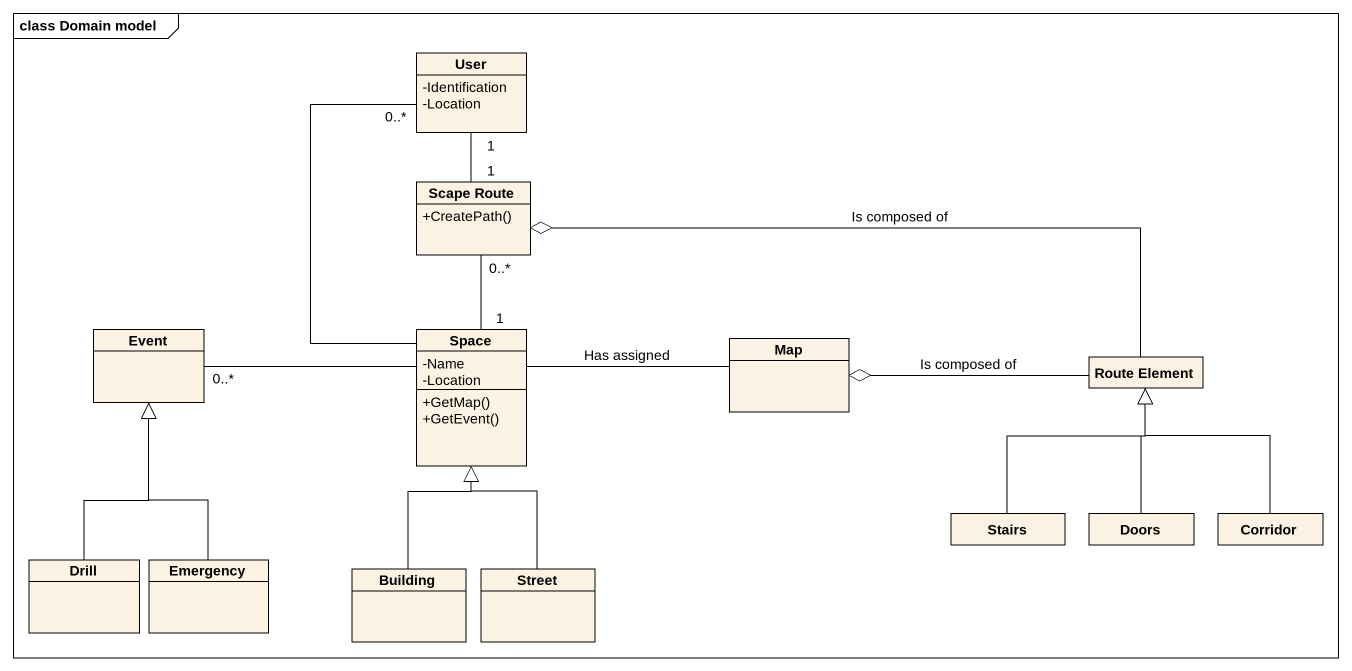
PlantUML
@startuml
mainframe class Domain model
hide circle
hide empty members
skinparam classAttributeIconSize 0
class User {
  -Identification
  -Location
}
class "Scape Route" as Scape_Route {
  +CreatePath()
}
class Event
class Space {
  -Name
  -Location
  +GetMap()
  +GetEvent()
}
class "Map" as Map_
class "Route Element" as Route_Element
class Stairs
class Doors
class Corridor
class Drill
class Emergency
class Building
class Street
Scape_Route "1" -up- "1" User
Scape_Route "0..*" -- "1" Space
Scape_Route o-right- Route_Element : Is composed of
Event "0..*" -right- Space
Space -up- "0..*" User
Space -right- Map_ : Has assigned
Map_ o-right- Route_Element : Is composed of
Stairs -up-|> Route_Element
Doors -up-|> Route_Element
Corridor -up-|> Route_Element
Drill -up-|> Event
Emergency -up-|> Event
Building -up-|> Space
Street -up-|> Space
@enduml
